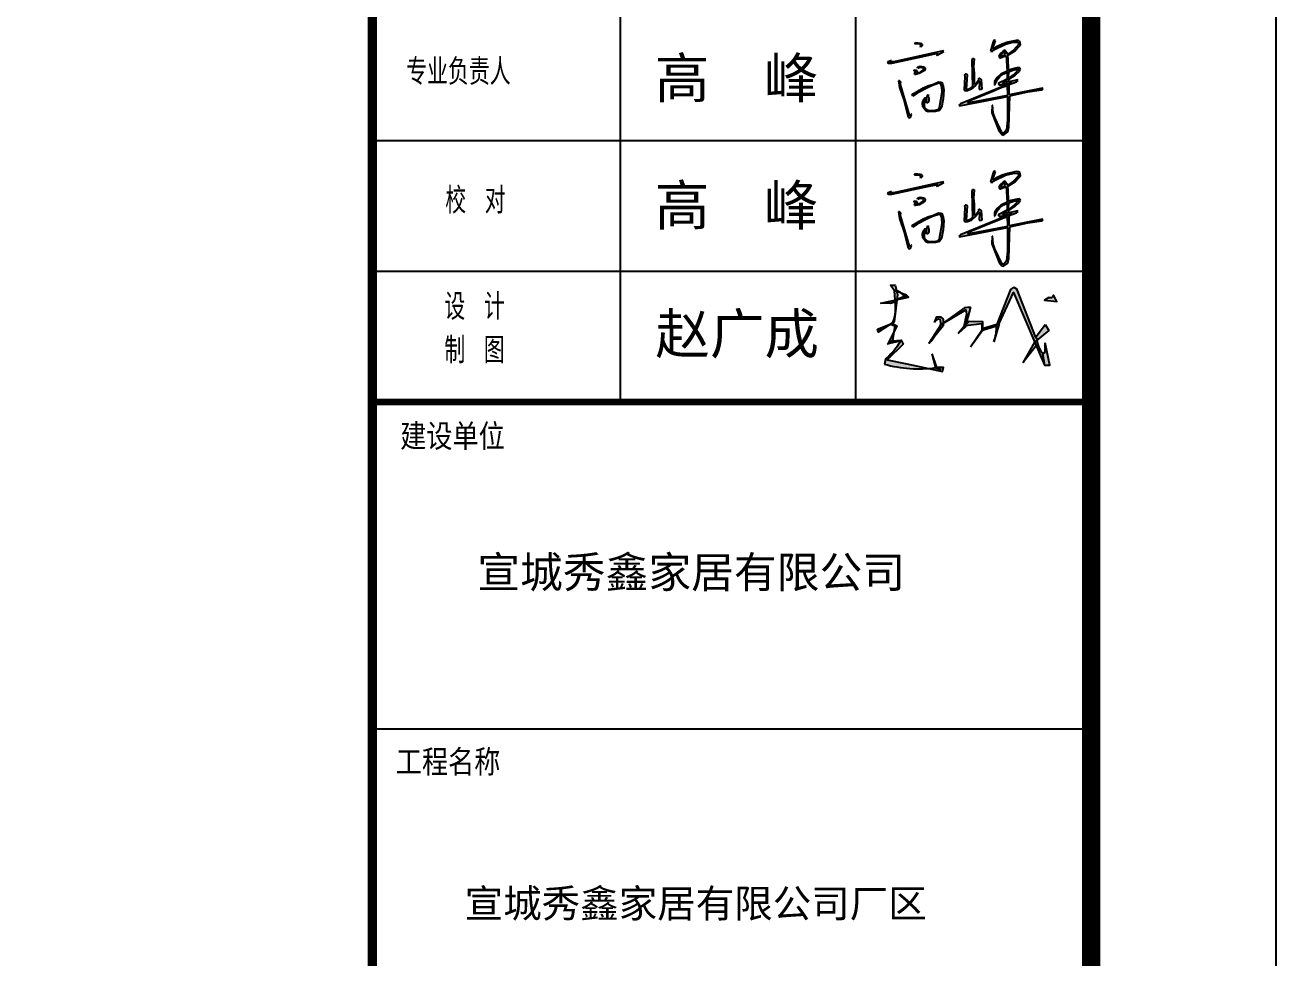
# Model space of a CAD drawing. Extents: x -21908402 to 1987571, y 88493 to 5079726.
# Drawn here: x 1873418 to 1883571, y 228732 to 236302 of the extents above; entities that cross this region are included whole.
import ezdxf

# ---------------------------------------------------------------- set-up
doc = ezdxf.new("R2010")
doc.units = 0
doc.header["$LTSCALE"] = 1000
for name, color, linetype in [('1', 140, 'Continuous'), ('PP-PM-TK', 7, 'Continuous'), ('PUB_TEXT', 7, 'Continuous'), ('PUB_TITLE', 4, 'Continuous'), ('签名', 255, 'Continuous')]:
    doc.layers.add(name, color=color, linetype=linetype)
doc.styles.add('-黑体', font='simhei.ttf', dxfattribs={"width": 0.8})
doc.styles.add('TQ', font='txt.shx', dxfattribs={"width": 0.8, "bigfont": 'hztxt.shx'})

# ---------------------------------------------------------------- blocks, each defined once
blk = doc.blocks.new('tk')
h = blk.add_hatch(color=256)
h.paths.add_polyline_path([(1747693, 361732), (1747691, 361807), (1747640, 361791), (1747566, 361760), (1747473, 361722), (1747400, 361692), (1747368, 361677), (1747372, 361672), (1747454, 361687), (1747553, 361705)], flags=16)
h.paths.add_polyline_path([(1747705, 361825), (1747706, 361833), (1747718, 361835), (1747726, 361837), (1747724, 361832)], flags=16)
h.paths.add_polyline_path([(1747693, 361836), (1747690, 361850), (1747664, 361840), (1747650, 361831), (1747651, 361826), (1747684, 361832)], flags=16)
h.paths.add_polyline_path([(1747701, 361875), (1747703, 361922), (1747734, 361934), (1747772, 361944), (1747781, 361940), (1747745, 361904), (1747708, 361875)], flags=16)
h.paths.add_polyline_path([(1747662, 362055), (1747675, 362065), (1747670, 362081), (1747663, 362082), (1747639, 362060), (1747636, 362051), (1747639, 362048)], flags=16)
h.paths.add_polyline_path([(1747573, 362112), (1747595, 362176), (1747583, 362178), (1747576, 362166), (1747553, 362090), (1747567, 362087), (1747585, 362104), (1747675, 362146), (1747736, 362162), (1747776, 362162), (1747783, 362145), (1747739, 362097), (1747694, 362066), (1747671, 362097), (1747657, 362089), (1747633, 362067), (1747621, 362049), (1747623, 362039), (1747635, 362036), (1747682, 362054), (1747690, 361927), (1747637, 361904), (1747607, 361876), (1747587, 361843), (1747586, 361814), (1747590, 361816), (1747607, 361857), (1747630, 361884), (1747661, 361906), (1747689, 361919), (1747690, 361862), (1747621, 361829), (1747616, 361826), (1747620, 361815), (1747649, 361815), (1747692, 361828), (1747692, 361819), (1747508, 361743), (1747309, 361661), (1747297, 361652), (1747303, 361647), (1747527, 361688), (1747692, 361722), (1747692, 361533), (1747686, 361475), (1747684, 361451), (1747662, 361425), (1747649, 361423), (1747588, 361551), (1747575, 361590), (1747570, 361651), (1747566, 361651), (1747564, 361588), (1747624, 361439), (1747645, 361412), (1747659, 361409), (1747693, 361434), (1747703, 361473), (1747710, 361727), (1747857, 361759), (1747967, 361775), (1747982, 361784), (1747975, 361790), (1747706, 361736), (1747706, 361819), (1747765, 361841), (1747778, 361851), (1747774, 361858), (1747704, 361840), (1747703, 361861), (1747754, 361896), (1747789, 361928), (1747797, 361944), (1747791, 361954), (1747770, 361953), (1747718, 361940), (1747701, 361933), (1747698, 362034), (1747691, 362054), (1747756, 362095), (1747784, 362125), (1747796, 362138), (1747794, 362165), (1747781, 362175), (1747763, 362176), (1747695, 362162), (1747647, 362147), (1747597, 362123), (1747577, 362108)])
h.paths.add_polyline_path([(1747415, 362031), (1747421, 362028), (1747417, 361962), (1747421, 361912), (1747420, 361849), (1747420, 361833), (1747423, 361821), (1747431, 361822), (1747454, 361852), (1747458, 361859), (1747459, 361871), (1747468, 361871), (1747477, 361860), (1747481, 361817), (1747484, 361782), (1747472, 361777), (1747465, 361781), (1747466, 361840), (1747462, 361845), (1747433, 361810), (1747397, 361780), (1747367, 361767), (1747348, 361765), (1747342, 361772), (1747349, 361884), (1747346, 361894), (1747348, 361906), (1747359, 361905), (1747363, 361895), (1747362, 361862), (1747356, 361780), (1747360, 361778), (1747388, 361787), (1747410, 361803), (1747406, 362014), (1747408, 362030)], flags=17)
h.paths.add_polyline_path([(1746918, 361732), (1746919, 361737), (1747011, 361791), (1747046, 361807), (1747090, 361822), (1747132, 361840), (1747155, 361838), (1747168, 361819), (1747176, 361776), (1747169, 361704), (1747155, 361632), (1747139, 361608), (1747107, 361599), (1747049, 361597), (1747029, 361605), (1747004, 361638), (1747001, 361667), (1747007, 361691), (1747022, 361712), (1747040, 361717), (1747045, 361736), (1747049, 361737), (1747047, 361720), (1747054, 361709), (1747052, 361686), (1747046, 361671), (1747033, 361670), (1747032, 361676), (1747037, 361701), (1747033, 361705), (1747026, 361701), (1747014, 361681), (1747014, 361651), (1747019, 361631), (1747037, 361614), (1747060, 361607), (1747095, 361609), (1747127, 361615), (1747141, 361632), (1747162, 361756), (1747158, 361800), (1747151, 361821), (1747145, 361828), (1747133, 361829), (1747084, 361810), (1747036, 361790), (1746958, 361748), (1746924, 361724)])
h.paths.add_polyline_path([(1746816, 361850), (1746807, 361850), (1746816, 361796), (1746852, 361686), (1746884, 361565), (1746896, 361546), (1746909, 361560), (1746912, 361576), (1746906, 361578), (1746899, 361563), (1746824, 361819), (1746825, 361840)])
h.paths.add_polyline_path([(1746965, 361950), (1746962, 361960), (1746983, 361968), (1747015, 361962), (1747026, 361948), (1747015, 361929), (1746975, 361908), (1746946, 361901), (1746936, 361899), (1746941, 361919), (1746944, 361929), (1746934, 361928), (1746935, 361937), (1746950, 361935), (1746958, 361929), (1746953, 361914), (1746955, 361908), (1746989, 361923), (1747008, 361936), (1747012, 361947), (1747006, 361952), (1746992, 361957), (1746974, 361954)])
h.paths.add_polyline_path([(1746738, 362003), (1746750, 362015), (1746719, 362001), (1746723, 361992), (1746754, 361993), (1746867, 362017), (1747030, 362051), (1747127, 362073), (1747115, 362059), (1747120, 362057), (1747175, 362087), (1747170, 362093), (1746779, 362006), (1746764, 362003)])
h.paths.add_polyline_path([(1746937, 362148), (1746944, 362161), (1746985, 362155), (1746999, 362144), (1746999, 362135), (1746988, 362123), (1746985, 362127), (1746990, 362141), (1746981, 362145)])
h = blk.add_hatch(color=256)
h.paths.add_polyline_path([(1747693, 360669), (1747691, 360744), (1747640, 360727), (1747566, 360697), (1747473, 360659), (1747400, 360629), (1747368, 360613), (1747372, 360609), (1747454, 360624), (1747553, 360642)], flags=16)
h.paths.add_polyline_path([(1747705, 360762), (1747706, 360770), (1747718, 360772), (1747726, 360773), (1747724, 360769)], flags=16)
h.paths.add_polyline_path([(1747693, 360773), (1747690, 360787), (1747664, 360777), (1747650, 360768), (1747651, 360763), (1747684, 360769)], flags=16)
h.paths.add_polyline_path([(1747701, 360812), (1747703, 360859), (1747734, 360871), (1747772, 360881), (1747781, 360877), (1747745, 360841), (1747708, 360811)], flags=16)
h.paths.add_polyline_path([(1747662, 360991), (1747675, 361001), (1747670, 361017), (1747663, 361019), (1747639, 360997), (1747636, 360988), (1747639, 360984)], flags=16)
h.paths.add_polyline_path([(1747573, 361049), (1747595, 361113), (1747583, 361115), (1747576, 361103), (1747553, 361026), (1747567, 361024), (1747585, 361041), (1747675, 361083), (1747736, 361098), (1747776, 361099), (1747783, 361082), (1747739, 361034), (1747694, 361003), (1747671, 361034), (1747657, 361026), (1747633, 361004), (1747621, 360986), (1747623, 360975), (1747635, 360973), (1747682, 360991), (1747690, 360864), (1747637, 360841), (1747607, 360813), (1747587, 360780), (1747586, 360751), (1747590, 360752), (1747607, 360794), (1747630, 360820), (1747661, 360843), (1747689, 360856), (1747690, 360799), (1747621, 360765), (1747616, 360763), (1747620, 360752), (1747649, 360752), (1747692, 360765), (1747692, 360756), (1747508, 360680), (1747309, 360598), (1747297, 360589), (1747303, 360584), (1747527, 360625), (1747692, 360659), (1747692, 360469), (1747686, 360412), (1747684, 360387), (1747662, 360362), (1747649, 360360), (1747588, 360487), (1747575, 360527), (1747570, 360588), (1747566, 360588), (1747564, 360525), (1747624, 360376), (1747645, 360348), (1747659, 360346), (1747693, 360370), (1747703, 360410), (1747710, 360664), (1747857, 360696), (1747967, 360712), (1747982, 360721), (1747975, 360727), (1747706, 360673), (1747706, 360755), (1747765, 360778), (1747778, 360788), (1747774, 360794), (1747704, 360777), (1747703, 360798), (1747754, 360832), (1747789, 360865), (1747797, 360880), (1747791, 360891), (1747770, 360890), (1747718, 360877), (1747701, 360870), (1747698, 360970), (1747691, 360991), (1747756, 361032), (1747784, 361061), (1747796, 361074), (1747794, 361101), (1747781, 361111), (1747763, 361113), (1747695, 361098), (1747647, 361084), (1747597, 361060), (1747577, 361045)])
h.paths.add_polyline_path([(1747415, 360968), (1747421, 360965), (1747417, 360898), (1747421, 360849), (1747420, 360786), (1747420, 360769), (1747423, 360758), (1747431, 360759), (1747454, 360788), (1747458, 360795), (1747459, 360808), (1747468, 360808), (1747477, 360797), (1747481, 360754), (1747484, 360719), (1747472, 360714), (1747465, 360718), (1747466, 360777), (1747462, 360782), (1747433, 360747), (1747397, 360716), (1747367, 360704), (1747348, 360702), (1747342, 360709), (1747349, 360821), (1747346, 360831), (1747348, 360842), (1747359, 360842), (1747363, 360832), (1747362, 360798), (1747356, 360717), (1747360, 360715), (1747388, 360724), (1747410, 360740), (1747406, 360951), (1747408, 360967)], flags=17)
h.paths.add_polyline_path([(1746918, 360669), (1746919, 360674), (1747011, 360728), (1747046, 360744), (1747090, 360759), (1747132, 360777), (1747155, 360775), (1747168, 360756), (1747176, 360713), (1747169, 360641), (1747155, 360569), (1747139, 360544), (1747107, 360536), (1747049, 360534), (1747029, 360542), (1747004, 360574), (1747001, 360604), (1747007, 360628), (1747022, 360649), (1747040, 360654), (1747045, 360673), (1747049, 360673), (1747047, 360657), (1747054, 360646), (1747052, 360623), (1747046, 360608), (1747033, 360607), (1747032, 360612), (1747037, 360638), (1747033, 360642), (1747026, 360637), (1747014, 360618), (1747014, 360587), (1747019, 360567), (1747037, 360551), (1747060, 360544), (1747095, 360545), (1747127, 360551), (1747141, 360569), (1747162, 360692), (1747158, 360737), (1747151, 360758), (1747145, 360765), (1747133, 360765), (1747084, 360747), (1747036, 360727), (1746958, 360685), (1746924, 360661)])
h.paths.add_polyline_path([(1746816, 360787), (1746807, 360787), (1746816, 360733), (1746852, 360622), (1746884, 360502), (1746896, 360483), (1746909, 360497), (1746912, 360513), (1746906, 360515), (1746899, 360500), (1746824, 360755), (1746825, 360777)])
h.paths.add_polyline_path([(1746965, 360887), (1746962, 360897), (1746983, 360904), (1747015, 360899), (1747026, 360885), (1747015, 360866), (1746975, 360844), (1746946, 360838), (1746936, 360836), (1746941, 360855), (1746944, 360866), (1746934, 360865), (1746935, 360874), (1746950, 360872), (1746958, 360866), (1746953, 360850), (1746955, 360845), (1746989, 360860), (1747008, 360873), (1747012, 360883), (1747006, 360889), (1746992, 360894), (1746974, 360891)])
h.paths.add_polyline_path([(1746738, 360939), (1746750, 360952), (1746719, 360938), (1746723, 360929), (1746754, 360930), (1746867, 360954), (1747030, 360988), (1747127, 361009), (1747115, 360996), (1747120, 360994), (1747175, 361024), (1747170, 361030), (1746779, 360943), (1746764, 360940)])
h.paths.add_polyline_path([(1746937, 361084), (1746944, 361097), (1746985, 361092), (1746999, 361081), (1746999, 361072), (1746988, 361060), (1746985, 361064), (1746990, 361078), (1746981, 361082)])
h = blk.add_hatch(color=7)
h.paths.add_polyline_path([(1746792, 360145), (1746793, 360139), (1746829, 360126, 0.116266)])
h.paths.add_polyline_path([(1746792, 360145, 0.057627), (1746771, 360147), (1746793, 360139)])
h.paths.add_polyline_path([(1746781, 360192), (1746742, 360190), (1746771, 360147, -0.057627), (1746792, 360145)])
h.paths.add_polyline_path([(1746793, 360139), (1746771, 360147), (1746778, 360071), (1746782, 360071), (1746793, 360076), (1746798, 360115)])
h.paths.add_polyline_path([(1746793, 360074), (1746782, 360071), (1746778, 360070), (1746778, 360071), (1746664, 360046), (1746742, 360042), (1746781, 360055, -0.038196), (1746785, 360007)])
for points in [[(1746873, 360111), (1746829, 360126, -0.103849), (1746853, 360097), (1746848, 360098), (1746793, 360076), (1746793, 360074), (1746887, 360094)], [(1746785, 360007), (1746775, 359930, 0.063244)], [(1746874, 359552), (1746714, 359584), (1746846, 359712), (1746829, 359744), (1746829, 359744, -0.075391), (1746701, 359590), (1746692, 359551, 0.088195), (1747043, 359516)], [(1747596, 359786), (1747580, 359732, 0.044667)], [(1747930, 359745), (1747911, 359729), (1747991, 359541), (1747977, 359633), (1747981, 359635, -0.153082)]]:
    blk.add_hatch(color=7).paths.add_polyline_path(points)
h = blk.add_hatch(color=7)
h.paths.add_polyline_path([(1748065, 360109), (1748054, 360091), (1748026, 360091), (1747992, 360070), (1748093, 360059)])
h.paths.add_polyline_path([(1748026, 359823), (1747998, 359872), (1747920, 359767), (1747765, 360162), (1747744, 360176), (1747716, 360155), (1747607, 359876), (1747625, 359881), (1747739, 360132), (1747911, 359729)])
h.paths.add_polyline_path([(1747998, 359724), (1747998, 359647), (1747977, 359633), (1747991, 359541), (1748035, 359541)])
h.paths.add_polyline_path([(1747923, 359700), (1747911, 359729), (1747815, 359562)])
h = blk.add_hatch(color=7)
h.paths.add_polyline_path([(1746775, 359930, -0.036058), (1746761, 359887), (1746771, 359894)])
h.paths.add_polyline_path([(1746735, 359871), (1746637, 359830), (1746641, 359810)])
h.paths.add_polyline_path([(1746757, 359879), (1746735, 359871), (1746757, 359865), (1746778, 359865), (1746768, 359810), (1746794, 359860)])
h = blk.add_hatch(color=7)
h.paths.add_polyline_path([(1747148, 359935), (1747118, 359933), (1747100, 359891, -0.339667), (1747146, 359914), (1747152, 359872), (1747170, 359885), (1747170, 359915)])
h.paths.add_polyline_path([(1747170, 359861), (1747170, 359883), (1747152, 359873, -0.059149), (1747104, 359779)])
h.paths.add_polyline_path([(1747152, 359873), (1747152, 359872), (1747057, 359720), (1747104, 359779, 0.059149)])
h.paths.add_polyline_path([(1747391, 360013), (1747342, 360006), (1747170, 359885), (1747170, 359883), (1747354, 359991), (1747359, 359956), (1747338, 359852), (1747354, 359871)])
h.paths.add_polyline_path([(1747349, 359851), (1747354, 359871), (1747293, 359802)])
h = blk.add_hatch(color=7)
h.paths.add_polyline_path([(1747490, 359897), (1747380, 359899), (1747354, 359871), (1747352, 359863), (1747483, 359879), (1747483, 359823), (1747391, 359689), (1747490, 359823)])
h.paths.add_polyline_path([(1747603, 359858, -0.057111), (1747596, 359786), (1747625, 359881), (1747504, 359844), (1747490, 359823)])
h = blk.add_hatch(color=7)
h.paths.add_polyline_path([(1746829, 359744), (1746757, 359738), (1746768, 359810), (1746723, 359717), (1746786, 359732)])
h.paths.add_polyline_path([(1747109, 359523, -0.016275), (1747043, 359516), (1747163, 359490), (1747173, 359523), (1747117, 359523), (1747081, 359633)])
for p, q in [((1746937, 362148), (1746944, 362161)), ((1746944, 362161), (1746985, 362155)), ((1746985, 362155), (1746999, 362144)), ((1747576, 362166), (1747553, 362090)), ((1747573, 362112), (1747595, 362176)), ((1747583, 362178), (1747576, 362166)), ((1747595, 362176), (1747583, 362178)), ((1747695, 362162), (1747647, 362147)), ((1747675, 362146), (1747736, 362162)), ((1747763, 362176), (1747695, 362162)), ((1747736, 362162), (1747776, 362162)), ((1747781, 362175), (1747763, 362176)), ((1747776, 362162), (1747783, 362145)), ((1747794, 362165), (1747781, 362175)), ((1747796, 362138), (1747794, 362165)), ((1747170, 362093), (1746779, 362006)), ((1746981, 362145), (1746937, 362148)), ((1746990, 362141), (1746981, 362145)), ((1746985, 362127), (1746990, 362141)), ((1746988, 362123), (1746985, 362127)), ((1746999, 362135), (1746988, 362123)), ((1746988, 362123), (1746988, 362123)), ((1746999, 362144), (1746999, 362135)), ((1747030, 362051), (1747127, 362073)), ((1747127, 362073), (1747115, 362059)), ((1747115, 362059), (1747120, 362057)), ((1747120, 362057), (1747175, 362087)), ((1747127, 362073), (1747127, 362073)), ((1747175, 362087), (1747170, 362093)), ((1747553, 362090), (1747567, 362087)), ((1747567, 362087), (1747585, 362104)), ((1747577, 362108), (1747573, 362112)), ((1747597, 362123), (1747577, 362108)), ((1747585, 362104), (1747675, 362146)), ((1747647, 362147), (1747597, 362123)), ((1747633, 362067), (1747621, 362049)), ((1747657, 362089), (1747633, 362067)), ((1747635, 362036), (1747682, 362054)), ((1747639, 362060), (1747636, 362051)), ((1747663, 362082), (1747639, 362060)), ((1747639, 362048), (1747662, 362055)), ((1747671, 362097), (1747657, 362089)), ((1747662, 362055), (1747675, 362065)), ((1747670, 362081), (1747663, 362082)), ((1747675, 362065), (1747670, 362081)), ((1747694, 362066), (1747671, 362097)), ((1747682, 362054), (1747690, 361927)), ((1747691, 362054), (1747756, 362095)), ((1747698, 362034), (1747691, 362054)), ((1747739, 362097), (1747694, 362066)), ((1747783, 362145), (1747739, 362097)), ((1747756, 362095), (1747784, 362125)), ((1747784, 362125), (1747796, 362138)), ((1746750, 362015), (1746719, 362001)), ((1746719, 362001), (1746723, 361992)), ((1746723, 361992), (1746754, 361993)), ((1746738, 362003), (1746750, 362015)), ((1746764, 362003), (1746738, 362003)), ((1746754, 361993), (1746867, 362017)), ((1746779, 362006), (1746764, 362003)), ((1746867, 362017), (1747030, 362051)), ((1746962, 361960), (1746983, 361968)), ((1746965, 361950), (1746962, 361960)), ((1746974, 361954), (1746965, 361950)), ((1746992, 361957), (1746974, 361954)), ((1746983, 361968), (1747015, 361962)), ((1747006, 361952), (1746992, 361957)), ((1747012, 361947), (1747006, 361952)), ((1747015, 361962), (1747026, 361948)), ((1747406, 362014), (1747408, 362030)), ((1747410, 361803), (1747406, 362014)), ((1747408, 362030), (1747415, 362031)), ((1747415, 362031), (1747421, 362028)), ((1747421, 362028), (1747417, 361962)), ((1747417, 361962), (1747421, 361912)), ((1747621, 362049), (1747623, 362039)), ((1747623, 362039), (1747635, 362036)), ((1747636, 362051), (1747639, 362048)), ((1747701, 361933), (1747698, 362034)), ((1747770, 361953), (1747718, 361940)), ((1747791, 361954), (1747770, 361953)), ((1747797, 361944), (1747791, 361954)), ((1746934, 361928), (1746935, 361937)), ((1746944, 361929), (1746934, 361928)), ((1746935, 361937), (1746950, 361935)), ((1746936, 361899), (1746941, 361919)), ((1746946, 361901), (1746936, 361899)), ((1746941, 361919), (1746944, 361929)), ((1746975, 361908), (1746946, 361901)), ((1746950, 361935), (1746958, 361929)), ((1746958, 361929), (1746953, 361914)), ((1746953, 361914), (1746955, 361908)), ((1746955, 361908), (1746989, 361923)), ((1747015, 361929), (1746975, 361908)), ((1746989, 361923), (1747008, 361936)), ((1747008, 361936), (1747012, 361947)), ((1747026, 361948), (1747015, 361929)), ((1747342, 361772), (1747349, 361884)), ((1747346, 361894), (1747348, 361906)), ((1747349, 361884), (1747346, 361894)), ((1747348, 361906), (1747359, 361905)), ((1747362, 361862), (1747356, 361780)), ((1747359, 361905), (1747363, 361895)), ((1747363, 361895), (1747362, 361862)), ((1747421, 361912), (1747420, 361849)), ((1747431, 361822), (1747454, 361852)), ((1747454, 361852), (1747458, 361859)), ((1747458, 361859), (1747459, 361871)), ((1747459, 361871), (1747468, 361871)), ((1747468, 361871), (1747477, 361860)), ((1747477, 361860), (1747481, 361817)), ((1747607, 361876), (1747587, 361843)), ((1747590, 361816), (1747607, 361857)), ((1747637, 361904), (1747607, 361876)), ((1747607, 361857), (1747630, 361884)), ((1747690, 361862), (1747621, 361829)), ((1747630, 361884), (1747661, 361906)), ((1747690, 361927), (1747637, 361904)), ((1747661, 361906), (1747689, 361919)), ((1747689, 361919), (1747690, 361862)), ((1747718, 361940), (1747701, 361933)), ((1747701, 361875), (1747703, 361922)), ((1747708, 361875), (1747701, 361875)), ((1747703, 361922), (1747734, 361934)), ((1747703, 361861), (1747754, 361896)), ((1747704, 361840), (1747703, 361861)), ((1747774, 361858), (1747704, 361840)), ((1747745, 361904), (1747708, 361875)), ((1747734, 361934), (1747772, 361944)), ((1747781, 361940), (1747745, 361904)), ((1747754, 361896), (1747789, 361928)), ((1747765, 361841), (1747778, 361851)), ((1747772, 361944), (1747781, 361940)), ((1747778, 361851), (1747774, 361858)), ((1747789, 361928), (1747797, 361944)), ((1746807, 361850), (1746816, 361796)), ((1746816, 361850), (1746807, 361850)), ((1746825, 361840), (1746816, 361850)), ((1746816, 361796), (1746852, 361686)), ((1746824, 361819), (1746825, 361840)), ((1746899, 361563), (1746824, 361819)), ((1746919, 361737), (1747011, 361791)), ((1747036, 361790), (1746958, 361748)), ((1747011, 361791), (1747046, 361807)), ((1747084, 361810), (1747036, 361790)), ((1747046, 361807), (1747090, 361822)), ((1747133, 361829), (1747084, 361810)), ((1747090, 361822), (1747132, 361840)), ((1747132, 361840), (1747155, 361838)), ((1747145, 361828), (1747133, 361829)), ((1747141, 361632), (1747162, 361756)), ((1747151, 361821), (1747145, 361828)), ((1747158, 361800), (1747151, 361821)), ((1747155, 361838), (1747168, 361819)), ((1747162, 361756), (1747158, 361800)), ((1747168, 361819), (1747176, 361776)), ((1747176, 361776), (1747169, 361704)), ((1747348, 361765), (1747342, 361772)), ((1747367, 361767), (1747348, 361765)), ((1747356, 361780), (1747360, 361778)), ((1747360, 361778), (1747388, 361787)), ((1747397, 361780), (1747367, 361767)), ((1747388, 361787), (1747410, 361803)), ((1747433, 361810), (1747397, 361780)), ((1747420, 361849), (1747420, 361833)), ((1747420, 361833), (1747423, 361821)), ((1747423, 361821), (1747431, 361822)), ((1747462, 361845), (1747433, 361810)), ((1747466, 361840), (1747462, 361845)), ((1747465, 361781), (1747466, 361840)), ((1747472, 361777), (1747465, 361781)), ((1747484, 361782), (1747472, 361777)), ((1747566, 361760), (1747473, 361722)), ((1747481, 361817), (1747484, 361782)), ((1747692, 361819), (1747508, 361743)), ((1747640, 361791), (1747566, 361760)), ((1747587, 361843), (1747586, 361814)), ((1747586, 361814), (1747590, 361816)), ((1747621, 361829), (1747616, 361826)), ((1747616, 361826), (1747620, 361815)), ((1747620, 361815), (1747649, 361815)), ((1747691, 361807), (1747640, 361791)), ((1747649, 361815), (1747692, 361828)), ((1747664, 361840), (1747650, 361831)), ((1747650, 361831), (1747651, 361826)), ((1747651, 361826), (1747684, 361832)), ((1747690, 361850), (1747664, 361840)), ((1747684, 361832), (1747693, 361836)), ((1747693, 361836), (1747690, 361850)), ((1747693, 361732), (1747691, 361807)), ((1747692, 361828), (1747692, 361819)), ((1747705, 361825), (1747706, 361833)), ((1747724, 361832), (1747705, 361825)), ((1747706, 361819), (1747765, 361841)), ((1747706, 361833), (1747718, 361835)), ((1747706, 361736), (1747706, 361819)), ((1747975, 361790), (1747706, 361736)), ((1747710, 361727), (1747857, 361759)), ((1747718, 361835), (1747726, 361837)), ((1747726, 361837), (1747724, 361832)), ((1747857, 361759), (1747967, 361775)), ((1747967, 361775), (1747982, 361784)), ((1747982, 361784), (1747975, 361790)), ((1746852, 361686), (1746884, 361565)), ((1746918, 361732), (1746919, 361737)), ((1746924, 361724), (1746918, 361732)), ((1746958, 361748), (1746924, 361724)), ((1747001, 361667), (1747007, 361691)), ((1747004, 361638), (1747001, 361667)), ((1747007, 361691), (1747022, 361712)), ((1747026, 361701), (1747014, 361681)), ((1747014, 361681), (1747014, 361651)), ((1747014, 361651), (1747019, 361631)), ((1747022, 361712), (1747040, 361717)), ((1747033, 361705), (1747026, 361701)), ((1747032, 361676), (1747037, 361701)), ((1747033, 361670), (1747032, 361676)), ((1747037, 361701), (1747033, 361705)), ((1747046, 361671), (1747033, 361670)), ((1747040, 361717), (1747045, 361736)), ((1747045, 361736), (1747049, 361737)), ((1747052, 361686), (1747046, 361671)), ((1747049, 361737), (1747047, 361720)), ((1747047, 361720), (1747054, 361709)), ((1747054, 361709), (1747052, 361686)), ((1747169, 361704), (1747155, 361632)), ((1747309, 361661), (1747297, 361652)), ((1747297, 361652), (1747303, 361647)), ((1747303, 361647), (1747527, 361688)), ((1747508, 361743), (1747309, 361661)), ((1747400, 361692), (1747368, 361677)), ((1747368, 361677), (1747372, 361672)), ((1747372, 361672), (1747454, 361687)), ((1747473, 361722), (1747400, 361692)), ((1747454, 361687), (1747553, 361705)), ((1747527, 361688), (1747692, 361722)), ((1747553, 361705), (1747693, 361732)), ((1747566, 361651), (1747564, 361588)), ((1747570, 361651), (1747566, 361651)), ((1747575, 361590), (1747570, 361651)), ((1747692, 361722), (1747692, 361533)), ((1747703, 361473), (1747710, 361727)), ((1746884, 361565), (1746896, 361546)), ((1746896, 361546), (1746909, 361560)), ((1746906, 361578), (1746899, 361563)), ((1746912, 361576), (1746906, 361578)), ((1746909, 361560), (1746912, 361576)), ((1747029, 361605), (1747004, 361638)), ((1747019, 361631), (1747037, 361614)), ((1747049, 361597), (1747029, 361605)), ((1747037, 361614), (1747060, 361607)), ((1747107, 361599), (1747049, 361597)), ((1747060, 361607), (1747095, 361609)), ((1747095, 361609), (1747127, 361615)), ((1747139, 361608), (1747107, 361599)), ((1747127, 361615), (1747141, 361632)), ((1747155, 361632), (1747139, 361608)), ((1747564, 361588), (1747624, 361439)), ((1747588, 361551), (1747575, 361590)), ((1747649, 361423), (1747588, 361551)), ((1747684, 361451), (1747662, 361425)), ((1747686, 361475), (1747684, 361451)), ((1747692, 361533), (1747686, 361475)), ((1747693, 361434), (1747703, 361473)), ((1747624, 361439), (1747645, 361412)), ((1747645, 361412), (1747659, 361409)), ((1747662, 361425), (1747649, 361423)), ((1747659, 361409), (1747693, 361434)), ((1746937, 361084), (1746944, 361097)), ((1746981, 361082), (1746937, 361084)), ((1746944, 361097), (1746985, 361092)), ((1746990, 361078), (1746981, 361082)), ((1746985, 361092), (1746999, 361081)), ((1746985, 361064), (1746990, 361078)), ((1746988, 361060), (1746985, 361064)), ((1746999, 361072), (1746988, 361060)), ((1746988, 361060), (1746988, 361060)), ((1746999, 361081), (1746999, 361072)), ((1747576, 361103), (1747553, 361026)), ((1747567, 361024), (1747585, 361041)), ((1747573, 361049), (1747595, 361113)), ((1747577, 361045), (1747573, 361049)), ((1747583, 361115), (1747576, 361103)), ((1747597, 361060), (1747577, 361045)), ((1747595, 361113), (1747583, 361115)), ((1747585, 361041), (1747675, 361083)), ((1747647, 361084), (1747597, 361060)), ((1747695, 361098), (1747647, 361084)), ((1747675, 361083), (1747736, 361098)), ((1747763, 361113), (1747695, 361098)), ((1747736, 361098), (1747776, 361099)), ((1747783, 361082), (1747739, 361034)), ((1747756, 361032), (1747784, 361061)), ((1747781, 361111), (1747763, 361113)), ((1747776, 361099), (1747783, 361082)), ((1747794, 361101), (1747781, 361111)), ((1747784, 361061), (1747796, 361074)), ((1747796, 361074), (1747794, 361101)), ((1746750, 360952), (1746719, 360938)), ((1746719, 360938), (1746723, 360929)), ((1746738, 360939), (1746750, 360952)), ((1746764, 360940), (1746738, 360939)), ((1746754, 360930), (1746867, 360954)), ((1746779, 360943), (1746764, 360940)), ((1747170, 361030), (1746779, 360943)), ((1746867, 360954), (1747030, 360988)), ((1747030, 360988), (1747127, 361009)), ((1747127, 361009), (1747115, 360996)), ((1747115, 360996), (1747120, 360994)), ((1747120, 360994), (1747175, 361024)), ((1747127, 361009), (1747127, 361009)), ((1747175, 361024), (1747170, 361030)), ((1747406, 360951), (1747408, 360967)), ((1747410, 360740), (1747406, 360951)), ((1747408, 360967), (1747415, 360968)), ((1747415, 360968), (1747421, 360965)), ((1747421, 360965), (1747417, 360898)), ((1747553, 361026), (1747567, 361024)), ((1747633, 361004), (1747621, 360986)), ((1747621, 360986), (1747623, 360975)), ((1747623, 360975), (1747635, 360973)), ((1747657, 361026), (1747633, 361004)), ((1747635, 360973), (1747682, 360991)), ((1747639, 360997), (1747636, 360988)), ((1747636, 360988), (1747639, 360984)), ((1747663, 361019), (1747639, 360997)), ((1747639, 360984), (1747662, 360991)), ((1747671, 361034), (1747657, 361026)), ((1747662, 360991), (1747675, 361001)), ((1747670, 361017), (1747663, 361019)), ((1747675, 361001), (1747670, 361017)), ((1747694, 361003), (1747671, 361034)), ((1747682, 360991), (1747690, 360864)), ((1747691, 360991), (1747756, 361032)), ((1747698, 360970), (1747691, 360991)), ((1747739, 361034), (1747694, 361003)), ((1747701, 360870), (1747698, 360970)), ((1746723, 360929), (1746754, 360930)), ((1746934, 360865), (1746935, 360874)), ((1746944, 360866), (1746934, 360865)), ((1746935, 360874), (1746950, 360872)), ((1746936, 360836), (1746941, 360855)), ((1746946, 360838), (1746936, 360836)), ((1746941, 360855), (1746944, 360866)), ((1746975, 360844), (1746946, 360838)), ((1746950, 360872), (1746958, 360866)), ((1746958, 360866), (1746953, 360850)), ((1746953, 360850), (1746955, 360845)), ((1746955, 360845), (1746989, 360860)), ((1746962, 360897), (1746983, 360904)), ((1746965, 360887), (1746962, 360897)), ((1746974, 360891), (1746965, 360887)), ((1746992, 360894), (1746974, 360891)), ((1747015, 360866), (1746975, 360844)), ((1746983, 360904), (1747015, 360899)), ((1746989, 360860), (1747008, 360873)), ((1747006, 360889), (1746992, 360894)), ((1747012, 360883), (1747006, 360889)), ((1747008, 360873), (1747012, 360883)), ((1747015, 360899), (1747026, 360885)), ((1747026, 360885), (1747015, 360866)), ((1747346, 360831), (1747348, 360842)), ((1747348, 360842), (1747359, 360842)), ((1747359, 360842), (1747363, 360832)), ((1747417, 360898), (1747421, 360849)), ((1747421, 360849), (1747420, 360786)), ((1747637, 360841), (1747607, 360813)), ((1747630, 360820), (1747661, 360843)), ((1747690, 360864), (1747637, 360841)), ((1747661, 360843), (1747689, 360856)), ((1747689, 360856), (1747690, 360799)), ((1747718, 360877), (1747701, 360870)), ((1747701, 360812), (1747703, 360859)), ((1747703, 360859), (1747734, 360871)), ((1747745, 360841), (1747708, 360811)), ((1747770, 360890), (1747718, 360877)), ((1747734, 360871), (1747772, 360881)), ((1747781, 360877), (1747745, 360841)), ((1747754, 360832), (1747789, 360865)), ((1747791, 360891), (1747770, 360890)), ((1747772, 360881), (1747781, 360877)), ((1747789, 360865), (1747797, 360880)), ((1747797, 360880), (1747791, 360891)), ((1746807, 360787), (1746816, 360733)), ((1746816, 360787), (1746807, 360787)), ((1746825, 360777), (1746816, 360787)), ((1746824, 360755), (1746825, 360777)), ((1746899, 360500), (1746824, 360755)), ((1747011, 360728), (1747046, 360744)), ((1747084, 360747), (1747036, 360727)), ((1747046, 360744), (1747090, 360759)), ((1747133, 360765), (1747084, 360747)), ((1747090, 360759), (1747132, 360777)), ((1747132, 360777), (1747155, 360775)), ((1747145, 360765), (1747133, 360765)), ((1747151, 360758), (1747145, 360765)), ((1747158, 360737), (1747151, 360758)), ((1747155, 360775), (1747168, 360756)), ((1747162, 360692), (1747158, 360737)), ((1747168, 360756), (1747176, 360713)), ((1747342, 360709), (1747349, 360821)), ((1747349, 360821), (1747346, 360831)), ((1747362, 360798), (1747356, 360717)), ((1747363, 360832), (1747362, 360798)), ((1747388, 360724), (1747410, 360740)), ((1747433, 360747), (1747397, 360716)), ((1747420, 360786), (1747420, 360769)), ((1747420, 360769), (1747423, 360758)), ((1747423, 360758), (1747431, 360759)), ((1747431, 360759), (1747454, 360788)), ((1747462, 360782), (1747433, 360747)), ((1747454, 360788), (1747458, 360795)), ((1747458, 360795), (1747459, 360808)), ((1747459, 360808), (1747468, 360808)), ((1747466, 360777), (1747462, 360782)), ((1747465, 360718), (1747466, 360777)), ((1747468, 360808), (1747477, 360797)), ((1747477, 360797), (1747481, 360754)), ((1747481, 360754), (1747484, 360719)), ((1747692, 360756), (1747508, 360680)), ((1747587, 360780), (1747586, 360751)), ((1747586, 360751), (1747590, 360752)), ((1747607, 360813), (1747587, 360780)), ((1747590, 360752), (1747607, 360794)), ((1747607, 360794), (1747630, 360820)), ((1747621, 360765), (1747616, 360763)), ((1747616, 360763), (1747620, 360752)), ((1747620, 360752), (1747649, 360752)), ((1747690, 360799), (1747621, 360765)), ((1747691, 360744), (1747640, 360727)), ((1747649, 360752), (1747692, 360765)), ((1747664, 360777), (1747650, 360768)), ((1747650, 360768), (1747651, 360763)), ((1747651, 360763), (1747684, 360769)), ((1747690, 360787), (1747664, 360777)), ((1747684, 360769), (1747693, 360773)), ((1747693, 360773), (1747690, 360787)), ((1747693, 360669), (1747691, 360744)), ((1747692, 360765), (1747692, 360756)), ((1747708, 360811), (1747701, 360812)), ((1747703, 360798), (1747754, 360832)), ((1747704, 360777), (1747703, 360798)), ((1747774, 360794), (1747704, 360777)), ((1747705, 360762), (1747706, 360770)), ((1747724, 360769), (1747705, 360762)), ((1747706, 360755), (1747765, 360778)), ((1747706, 360770), (1747718, 360772)), ((1747706, 360673), (1747706, 360755)), ((1747718, 360772), (1747726, 360773)), ((1747726, 360773), (1747724, 360769)), ((1747765, 360778), (1747778, 360788)), ((1747778, 360788), (1747774, 360794)), ((1746816, 360733), (1746852, 360622)), ((1746918, 360669), (1746919, 360674)), ((1746924, 360661), (1746918, 360669)), ((1746919, 360674), (1747011, 360728)), ((1746958, 360685), (1746924, 360661)), ((1747036, 360727), (1746958, 360685)), ((1747007, 360628), (1747022, 360649)), ((1747026, 360637), (1747014, 360618)), ((1747022, 360649), (1747040, 360654)), ((1747033, 360642), (1747026, 360637)), ((1747032, 360612), (1747037, 360638)), ((1747037, 360638), (1747033, 360642)), ((1747040, 360654), (1747045, 360673)), ((1747045, 360673), (1747049, 360673)), ((1747049, 360673), (1747047, 360657)), ((1747047, 360657), (1747054, 360646)), ((1747054, 360646), (1747052, 360623)), ((1747141, 360569), (1747162, 360692)), ((1747169, 360641), (1747155, 360569)), ((1747176, 360713), (1747169, 360641)), ((1747508, 360680), (1747309, 360598)), ((1747348, 360702), (1747342, 360709)), ((1747367, 360704), (1747348, 360702)), ((1747356, 360717), (1747360, 360715)), ((1747360, 360715), (1747388, 360724)), ((1747397, 360716), (1747367, 360704)), ((1747473, 360659), (1747400, 360629)), ((1747454, 360624), (1747553, 360642)), ((1747472, 360714), (1747465, 360718)), ((1747484, 360719), (1747472, 360714)), ((1747566, 360697), (1747473, 360659)), ((1747527, 360625), (1747692, 360659)), ((1747553, 360642), (1747693, 360669)), ((1747640, 360727), (1747566, 360697)), ((1747692, 360659), (1747692, 360469)), ((1747703, 360410), (1747710, 360664)), ((1747975, 360727), (1747706, 360673)), ((1747710, 360664), (1747857, 360696)), ((1747857, 360696), (1747967, 360712)), ((1747967, 360712), (1747982, 360721)), ((1747982, 360721), (1747975, 360727)), ((1746852, 360622), (1746884, 360502)), ((1747001, 360604), (1747007, 360628)), ((1747004, 360574), (1747001, 360604)), ((1747029, 360542), (1747004, 360574)), ((1747014, 360618), (1747014, 360587)), ((1747014, 360587), (1747019, 360567)), ((1747019, 360567), (1747037, 360551)), ((1747049, 360534), (1747029, 360542)), ((1747033, 360607), (1747032, 360612)), ((1747046, 360608), (1747033, 360607)), ((1747037, 360551), (1747060, 360544)), ((1747052, 360623), (1747046, 360608)), ((1747107, 360536), (1747049, 360534)), ((1747060, 360544), (1747095, 360545)), ((1747095, 360545), (1747127, 360551)), ((1747139, 360544), (1747107, 360536)), ((1747127, 360551), (1747141, 360569)), ((1747155, 360569), (1747139, 360544)), ((1747309, 360598), (1747297, 360589)), ((1747297, 360589), (1747303, 360584)), ((1747303, 360584), (1747527, 360625)), ((1747400, 360629), (1747368, 360613)), ((1747368, 360613), (1747372, 360609)), ((1747372, 360609), (1747454, 360624)), ((1747566, 360588), (1747564, 360525)), ((1747570, 360588), (1747566, 360588)), ((1747575, 360527), (1747570, 360588)), ((1746884, 360502), (1746896, 360483)), ((1746896, 360483), (1746909, 360497)), ((1746906, 360515), (1746899, 360500)), ((1746912, 360513), (1746906, 360515)), ((1746909, 360497), (1746912, 360513)), ((1747564, 360525), (1747624, 360376)), ((1747588, 360487), (1747575, 360527)), ((1747649, 360360), (1747588, 360487)), ((1747692, 360469), (1747686, 360412)), ((1747624, 360376), (1747645, 360348)), ((1747645, 360348), (1747659, 360346)), ((1747662, 360362), (1747649, 360360)), ((1747659, 360346), (1747693, 360370)), ((1747684, 360387), (1747662, 360362)), ((1747686, 360412), (1747684, 360387)), ((1747693, 360370), (1747703, 360410))]:
    blk.add_line(p, q)
at = {"color": 7}
for points in [[(1746742, 360042), (1746664, 360046), (1746887, 360094), (1746873, 360111), (1746771, 360147), (1746742, 360190), (1746781, 360192), (1746798, 360115), (1746771, 359894), (1746641, 359810), (1746637, 359830), (1746757, 359879), (1746794, 359860), (1746723, 359717), (1746786, 359732), (1746829, 359744), (1746846, 359712), (1746714, 359584), (1746874, 359552), (1747163, 359490), (1747173, 359523), (1747117, 359523), (1747081, 359633)], [(1747625, 359881), (1747739, 360132), (1747991, 359541), (1748035, 359541), (1747998, 359724)], [(1746848, 360098), (1746853, 360097)], [(1748026, 360091), (1747992, 360070), (1748093, 360059), (1748065, 360109), (1748054, 360091)], [(1747098, 359888), (1747118, 359933), (1747148, 359935), (1747170, 359915), (1747170, 359861), (1747057, 359720), (1747152, 359872), (1747354, 359991), (1747359, 359956), (1747338, 359852), (1747293, 359802), (1747380, 359899), (1747490, 359897), (1747490, 359823), (1747391, 359689)], [(1746757, 359865), (1746735, 359871)], [(1747504, 359844), (1747625, 359881), (1747580, 359732)], [(1747998, 359872), (1748026, 359823), (1747911, 359729), (1747815, 359562)]]:
    blk.add_lwpolyline(points, dxfattribs=at)
for points in [[(1746771, 360147, 0), (1746742, 360190, 0)], [(1746771, 360147, 0), (1746778, 360070, 0), (1746848, 360098, 0)], [(1747744, 360176, 0), (1747716, 360155, 0), (1747603, 359865, 0)], [(1747744, 360176, 0), (1747765, 360162, 0), (1747920, 359767, 0), (1747998, 359872, 0)], [(1746785, 360056, 0), (1746742, 360042, 0)], [(1748026, 360091, 0), (1748054, 360091, 0)], [(1747391, 360013, 0), (1747342, 360006, 0), (1747152, 359872, 0), (1747146, 359914, 0)], [(1747391, 360013, 0), (1747349, 359851, 0), (1747293, 359802, 0)], [(1747391, 360013, 0), (1747377, 359999, 0)], [(1746757, 359879, 0), (1746637, 359830, 0)], [(1746757, 359865, 0), (1746778, 359865, 0), (1746757, 359738, 0), (1746829, 359744, 0)], [(1746764, 359887, 0), (1746778, 359901, 0)], [(1747352, 359863, 0), (1747483, 359879, 0), (1747483, 359823, 0), (1747391, 359689, 0)], [(1747603, 359858, 0), (1747490, 359823, 0), (1747504, 359844, 0)], [(1746750, 359738, 0), (1746714, 359710, 0)], [(1747977, 359633, 0), (1747998, 359647, 0), (1747998, 359724, 0)], [(1747109, 359520, 0), (1747081, 359633, 0)], [(1747923, 359700, 0), (1747815, 359562, 0)], [(1747977, 359633, 0), (1747991, 359541, 0)], [(1746701, 359590, 0), (1746692, 359551, 0)], [(1747109, 359520, 0), (1747152, 359506, 0)]]:
    blk.add_polyline3d(points, dxfattribs=at)
for centre, radius, start, end in [((1746771, 360056), 91.7, 26.565, 90), ((1746474, 360006), 310, 337.435, 11.56), ((1746735, 360028), 444, 316.273, 339.55), ((1747137, 359872), 42.3, 78.69, 158.199), ((1747286, 359851), 317, 337.964, 2.545), ((1746256, 360091), 670, 311.583, 328.829), ((1748130, 359771), 202, 182.2891, 222.8388), ((1746968, 360521), 1009, 254.11, 278.017)]:
    blk.add_arc(centre, radius, start, end, dxfattribs=at)
at = {"layer": '1'}
blk.add_line((1742537, 356592), (1748371, 356592), dxfattribs=at)
at = {"layer": 'PP-PM-TK', "color": 4}
for points, const_width in [([(1742537, 401993), (1742537, 341993)], 74.2), ([(1742537, 359243), (1748371, 359243)], 21.2)]:
    blk.add_lwpolyline(points, dxfattribs=dict(at, const_width=const_width))
at = {"layer": 'PUB_TITLE', "color": 4}
for p, q in [((1744552, 359243), (1744552, 366668)), ((1746461, 359243), (1746461, 366668)), ((1742537, 361364), (1748371, 361364)), ((1742537, 360304), (1748371, 360304)), ((1742537, 359243), (1748371, 359243))]:
    blk.add_line(p, q, dxfattribs=at)
at = {"layer": 'PUB_TITLE', "color": 4, "lineweight": 40, "const_width": 53}
blk.add_lwpolyline([(1742537, 359243), (1748371, 359243)], dxfattribs=at)
at = {"layer": 'PUB_TEXT', "color": 2, "style": 'TQ'}
for s, p in [('建设单位', (1742763, 358854)), ('工程名称', (1742727, 356211))]:
    blk.add_text(s, height=212.1, dxfattribs=at).set_placement(p)
at = {"layer": 'PUB_TEXT', "color": 2, "char_height": 212.1, "width": 1781.71, "attachment_point": 1, "style": 'TQ'}
for s, insert in [('专业负责人', (1742811, 362028)), ('校 对', (1743128, 360984)), ('设 计 \\P制 图', (1743121, 360122))]:
    blk.add_mtext(s, dxfattribs=dict(at, insert=insert))
at = {"layer": 'PUB_TITLE', "color": 255, "style": '-黑体'}
for s, height, p in [('宣城秀鑫家居有限公司', 254.6, (1743388, 357735)), ('宣城秀鑫家居有限公司厂区', 229.1, (1743286, 355060))]:
    blk.add_text(s, height=height, dxfattribs=at).set_placement(p)
at = {"layer": '签名', "linetype": 'Continuous', "style": '-黑体'}
for s, p in [('高  峰', (1744830, 361709)), ('高  峰', (1744830, 360677)), ('赵广成', (1744834, 359635))]:
    blk.add_text(s, height=324.6, dxfattribs=at).set_placement(p)

msp = doc.modelspace()

# ---------------------------------------------------------------- linework, layer by layer
at = {"layer": 'PUB_TITLE'}
msp.add_lwpolyline([(1794471, 214493), (1883571, 214493), (1883571, 277493), (1794471, 277493)], close=True, dxfattribs=at)
at = {"layer": 'PUB_TITLE', "const_width": 150}
msp.add_lwpolyline([(1798221, 215993), (1882071, 215993), (1882071, 275993), (1798221, 275993)], close=True, dxfattribs=at)

# ---------------------------------------------------------------- block references
msp.add_blockref('tk', (133700, -126000))

doc.saveas('drawing.dxf')
